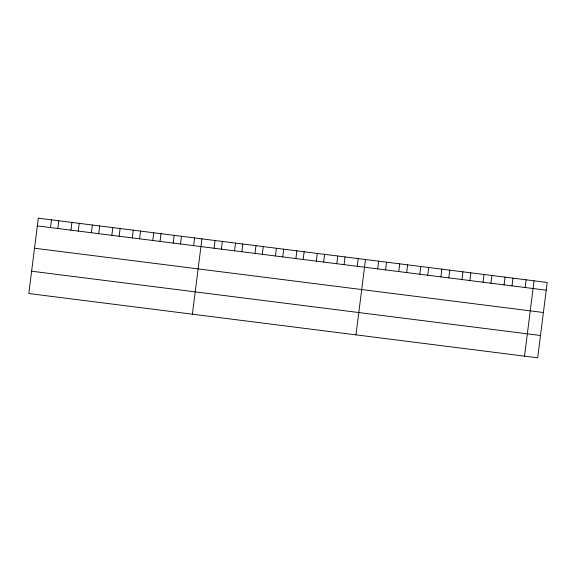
<?xml version="1.0" encoding="UTF-8"?>
<svg xmlns="http://www.w3.org/2000/svg" width="576" height="576" viewBox="0 0 576 576"><rect width="100%" height="100%" fill="white"/><g stroke="black" fill="none" stroke-linecap="round" stroke-linejoin="round"><path stroke-width="0.86" d="M50.501 227.57L51.473 219.852M57.794 228.492L58.766 220.766M70.949 230.148L71.921 222.43M78.242 231.07L79.214 223.351M91.397 232.733L92.369 225.014M98.69 233.654L99.662 225.936M111.845 235.318L112.817 227.599M119.138 236.239L120.11 228.521M132.293 237.902L133.272 230.184M139.586 238.824L140.558 231.106M152.741 240.487L153.72 232.762M160.034 241.402L161.006 233.683M173.189 243.065L174.168 235.346M180.482 243.986L181.462 236.268M193.637 245.65L194.616 237.931M192.391 314.194L201.91 238.853M214.085 248.234L215.064 240.516M221.378 249.156L222.358 241.438M234.54 250.819L235.512 243.101M241.826 251.741L242.806 244.022M254.988 253.397L255.96 245.678M262.282 254.318L263.254 246.6M275.436 255.982L276.408 248.263M282.73 256.903L283.702 249.185M295.884 258.566L296.856 250.848M303.178 259.488L304.15 251.77M316.332 261.151L317.304 253.433M323.626 262.073L324.598 254.354M336.78 263.736L337.759 256.018M344.074 264.658L345.046 256.932M357.228 266.314L358.207 258.595M355.982 334.858L365.494 259.517M377.676 268.898L378.655 261.18M385.589 269.899L386.568 262.181M398.743 271.562L399.722 263.844M406.656 272.563L407.635 264.845M419.818 274.226L420.79 266.501M427.73 275.22L428.702 267.502M440.885 276.883L441.857 269.165M448.798 277.884L449.77 270.166M461.952 279.547L462.924 271.829M469.865 280.548L470.837 272.83M483.019 282.204L483.998 274.486M490.932 283.205L491.904 275.486M504.086 284.868L505.066 277.15M511.999 285.869L512.978 278.15M525.154 287.532L526.133 279.814M524.527 356.148L534.046 280.814M37.339 225.907L546.228 290.189M34.524 248.22L543.406 312.509M31.622 271.21L540.504 335.498M38.318 218.189L28.8 293.53L537.682 357.811L547.2 282.47L38.318 218.189"/></g></svg>
